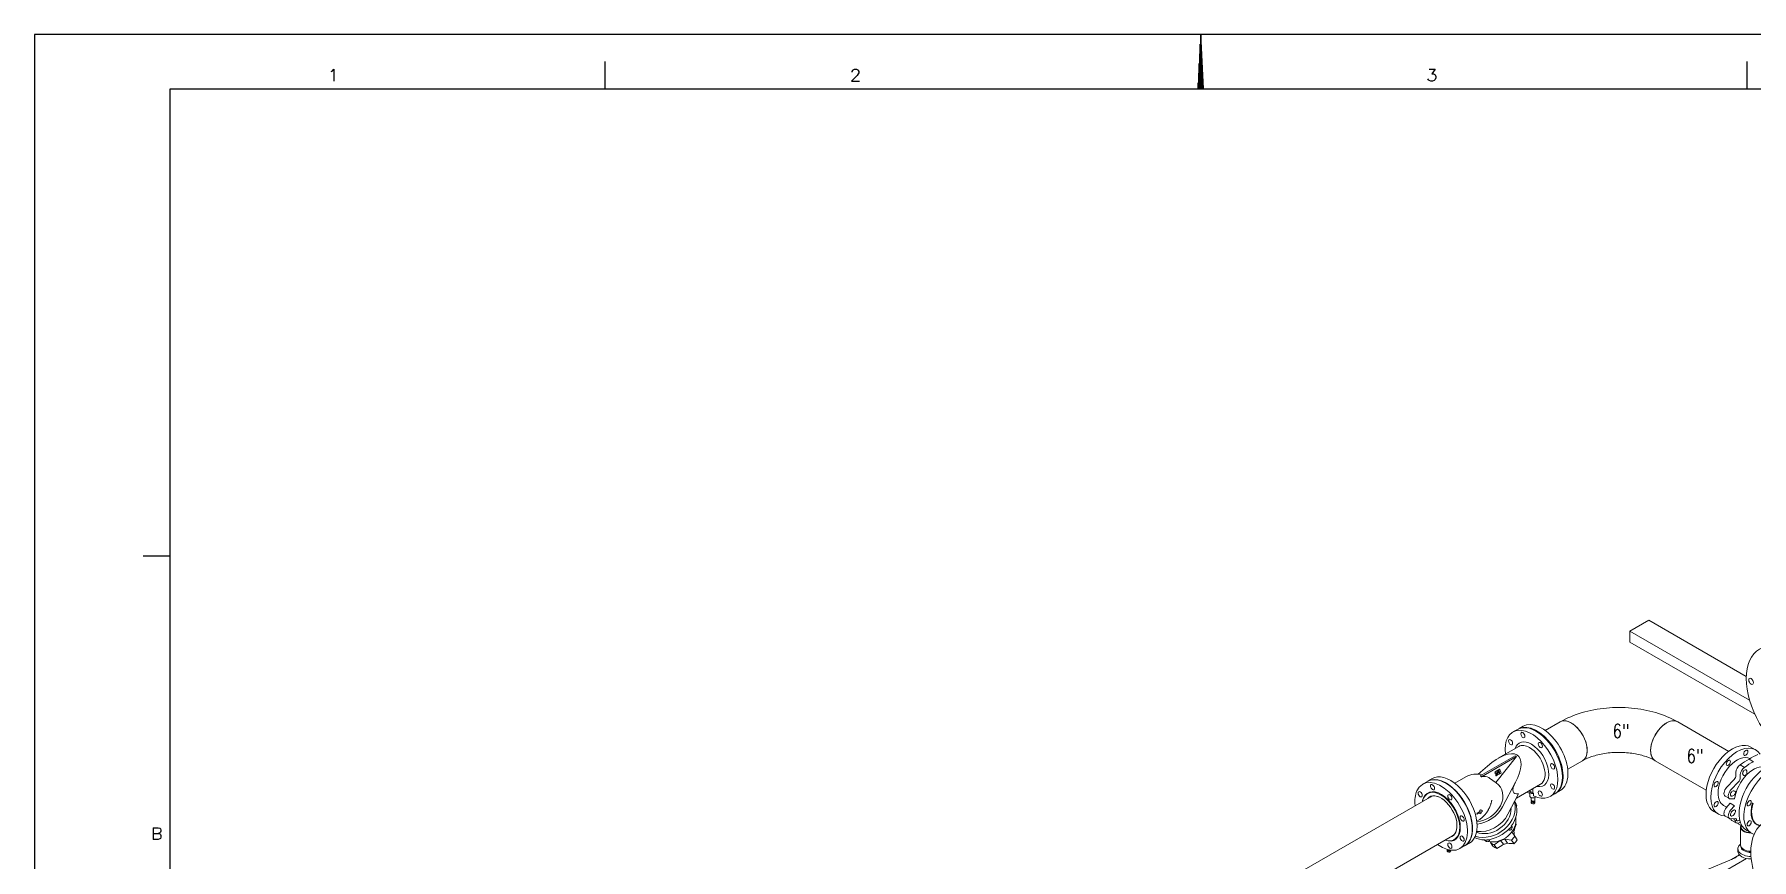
# Model space of a CAD drawing. Header units: millimetres. Extents: x -312439 to 477422, y -331570 to 212570.
# Drawn here: x 337892 to 353682, y 106323 to 113913 of the extents above; entities that cross this region are included whole.
import ezdxf

# ---------------------------------------------------------------- set-up
doc = ezdxf.new("R2010")
doc.units = ezdxf.units.MM
doc.layers.add('ARCONDTEXTO', color=4, linetype='Continuous')
doc.layers.add('FORMATO A1', color=1, linetype='Continuous')
doc.styles.add('ROMANS', font='romans.shx', dxfattribs={"height": 187.5})

# ---------------------------------------------------------------- blocks, each defined once
blk = doc.blocks.new('A$C2D342850')
at = {"layer": 'FORMATO A1', "color": 1, "linetype": 'Continuous'}
for p, q in [((84100, 0), (0, 0)), ((0, 0), (0, -59400)), ((21450, 0), (21399.5, -1000)), ((21450, -1000), (21450, 0)), ((21500.5, -1000), (21450, 0)), ((21441, -1000), (21441, -178.22)), ((21459, -1000), (21459, -178.22)), ((10500, -1000), (10500, -500)), ((21423, -1000), (21423, -534.65)), ((21432, -1000), (21432, -356.44)), ((21468, -1000), (21468, -356.44)), ((21477, -1000), (21477, -534.65)), ((31500, -1000), (31500, -500)), ((21405, -1000), (21405, -891.09)), ((21414, -1000), (21414, -712.87)), ((21486, -1000), (21486, -712.87)), ((21495, -1000), (21495, -891.09)), ((2500, -9600), (2000, -9600)), ((2183.79, -14593.44), (2183.79, -14810))]:
    blk.add_line(p, q, dxfattribs=at)
at = {"layer": 'FORMATO A1', "color": 2, "linetype": 'Continuous'}
for p, q in [((2500, -1000), (83100, -1000)), ((2500, -58400), (2500, -1000))]:
    blk.add_line(p, q, dxfattribs=at)
at = {"layer": 'FORMATO A1', "color": 1, "linetype": 'Continuous'}
for points in [[(5458.74, -684.69), (5479.36, -674.37), (5510.3, -643.44), (5510.3, -860)], [(15038.95, -695), (15038.95, -684.69), (15049.26, -664.06), (15059.58, -653.75), (15080.2, -643.44), (15121.45, -643.44), (15142.08, -653.75), (15152.39, -664.06), (15162.7, -684.69), (15162.7, -705.31), (15152.39, -725.94), (15131.76, -756.87), (15028.64, -860), (15173.01, -860)], [(25649.26, -643.44), (25762.7, -643.44), (25700.83, -725.94), (25731.76, -725.94), (25752.39, -736.25), (25762.7, -746.56), (25773.01, -777.5), (25773.01, -798.12), (25762.7, -829.06), (25742.08, -849.69), (25711.14, -860), (25680.2, -860), (25649.26, -849.69), (25638.95, -839.37), (25628.64, -818.75)], [(2183.79, -14593.44), (2276.6, -14593.44), (2307.54, -14603.75), (2317.85, -14614.06), (2328.17, -14634.69), (2328.17, -14655.31), (2317.85, -14675.94), (2307.54, -14686.25), (2276.6, -14696.56)], [(2183.79, -14696.56), (2276.6, -14696.56), (2307.54, -14706.87), (2317.85, -14717.19), (2328.17, -14737.81), (2328.17, -14768.75), (2317.85, -14789.37), (2307.54, -14799.69), (2276.6, -14810), (2183.79, -14810)]]:
    blk.add_lwpolyline(points, dxfattribs=at)

msp = doc.modelspace()

# ---------------------------------------------------------------- linework, layer by layer
at = {"color": 7, "linetype": 'Continuous', "lineweight": 0, "extrusion": (-1.11022e-16, 0.816497, 0.57735)}
for p, q in [((352735.628, 108524.213), (352562.423, 108424.213)), ((352735.628, 108524.213), (353633.134, 108006.038)), ((352562.423, 108424.213), (352562.423, 108324.213)), ((352562.423, 108424.213), (353663.82, 107788.321)), ((352562.423, 108324.213), (353711.786, 107660.628))]:
    msp.add_line(p, q, dxfattribs=at)
at = {"color": 4, "linetype": 'Continuous', "lineweight": 0, "extrusion": (-1.11022e-16, 0.816497, 0.57735)}
for p, q in [((351543.598, 107528.243), (351580.676, 107549.651)), ((351784.732, 107510.909), (351921.421, 107589.826)), ((351486.938, 107496.945), (351528.507, 107520.945)), ((351509.155, 107278.792), (351186.759, 107092.657)), ((351521.279, 107271.792), (351198.883, 107085.657)), ((351521.279, 107271.792), (351329.104, 107032.723)), ((351351.736, 107254.837), (351540.652, 107363.908)), ((351509.155, 107278.792), (351521.279, 107271.792)), ((353698.133, 107223.935), (353658.296, 107246.935)), ((353719.163, 107332.359), (353675.169, 107357.759)), ((350702.319, 107043.945), (350743.888, 107067.945)), ((350953.898, 107025.145), (351054.812, 107083.408)), ((351167.108, 107109.967), (351253.125, 107183.823)), ((351270.823, 107073.731), (351334.484, 107028.939)), ((351321.027, 107119.131), (351323.832, 107131.796)), ((351324.491, 107117.131), (351321.027, 107119.131)), ((351323.832, 107131.796), (351347.401, 107145.403)), ((351327.296, 107129.796), (351323.832, 107131.796)), ((351324.491, 107117.131), (351327.296, 107129.796)), ((351332.097, 107121.522), (351324.491, 107117.131)), ((351327.296, 107129.796), (351350.865, 107143.403)), ((351328.633, 107094.568), (351328.633, 107119.522)), ((351332.097, 107092.568), (351328.633, 107094.568)), ((351332.097, 107092.568), (351332.097, 107121.522)), ((351342.415, 107098.525), (351332.097, 107092.568)), ((351348.015, 107130.713), (351342.415, 107127.48)), ((351346.422, 107129.793), (351342.415, 107111.878)), ((351342.415, 107127.48), (351342.415, 107098.525)), ((351343.477, 107099.138), (351342.415, 107099.751)), ((351353.751, 107145.07), (351343.477, 107099.138)), ((351343.477, 107099.138), (351360.648, 107109.052)), ((351350.865, 107143.403), (351347.401, 107145.403)), ((351350.865, 107143.403), (351348.015, 107130.713)), ((351350.287, 107147.07), (351349.626, 107144.118)), ((351364.072, 107155.029), (351350.287, 107147.07)), ((351353.751, 107145.07), (351350.287, 107147.07)), ((351367.536, 107153.029), (351353.751, 107145.07)), ((351356.6, 107117.037), (351360.648, 107139.138)), ((351363.362, 107120.941), (351356.6, 107117.037)), ((351359.898, 107122.941), (351357.42, 107121.51)), ((351359.337, 107131.978), (351361.706, 107121.897)), ((351363.362, 107120.941), (351359.898, 107122.941)), ((351360.648, 107139.138), (351366.874, 107112.646)), ((351360.648, 107109.052), (351363.362, 107120.941)), ((351362.657, 107117.851), (351363.41, 107114.646)), ((351366.874, 107112.646), (351363.41, 107114.646)), ((351367.536, 107153.029), (351364.072, 107155.029)), ((351366.874, 107112.646), (351377.81, 107118.96)), ((351377.81, 107118.96), (351367.536, 107153.029)), ((353521.99, 107060.823), (353452.194, 106986.963)), ((353537.982, 107125.203), (353537.982, 107097.75)), ((353616.417, 107171.502), (353576.58, 107194.502)), ((353577.819, 107102.203), (353577.819, 107074.75)), ((353611.276, 107096.587), (353603.573, 107103.538)), ((353637.503, 107139.356), (353639.036, 107125.893)), ((350701.016, 107041.778), (350657.022, 107016.378)), ((351510.709, 107035.107), (351392.706, 106809.462)), ((351441.637, 106739.851), (351539.716, 106927.398)), ((351518.82, 106887.442), (351741.511, 107016.012)), ((351641.281, 106949.46), (351641.281, 106909.46)), ((351646.309, 106961.047), (351646.309, 106954.87)), ((351670.495, 106975.011), (351670.495, 106940.906)), ((351675.439, 106931.124), (351675.439, 106910.816)), ((351829.866, 106902.975), (351871.435, 106926.975)), ((351885.302, 106936.395), (351922.38, 106957.802)), ((353478.999, 106883.959), (353439.162, 106906.959)), ((353561.827, 107037.823), (353492.031, 106963.963)), ((353516.201, 106913.136), (353503.775, 106907.732)), ((353517.83, 106955.025), (353527.7, 106951.83)), ((351156.913, 106751.282), (351183.384, 106766.565)), ((351158.646, 106750.282), (351156.913, 106751.282)), ((351158.646, 106750.282), (351185.117, 106765.565)), ((351158.646, 106740.708), (351185.117, 106755.991)), ((351182.767, 106778.13), (351189.81, 106782.196)), ((351184.508, 106777.125), (351182.767, 106778.13)), ((351184.507, 106745.126), (351182.767, 106746.13)), ((351185.117, 106765.565), (351183.384, 106766.565)), ((351184.507, 106745.126), (351191.55, 106749.192)), ((351184.508, 106777.125), (351191.551, 106781.192)), ((351191.551, 106781.192), (351189.81, 106782.196)), ((351509.318, 106849.391), (351506.72, 106853.087)), ((351516.543, 106832.061), (351513.944, 106835.757)), ((351519.947, 106827.582), (351516.283, 106832.795)), ((351656.223, 106857.66), (351656.223, 106846.46)), ((351656.345, 106893.835), (351656.345, 106870.46)), ((351656.59, 106864.46), (351656.59, 106862.46)), ((351689.658, 106864.46), (351689.658, 106862.46)), ((351689.903, 106893.835), (351689.903, 106870.46)), ((351690.026, 106857.66), (351690.026, 106846.46)), ((351701.175, 106899.655), (351695.641, 106896.46)), ((353377.459, 106740.511), (353333.465, 106765.911)), ((353453.794, 106805.334), (353424.612, 106822.182)), ((353485.446, 106842.031), (353449.015, 106799.794)), ((353525.283, 106819.031), (353485.446, 106842.031)), ((353488.852, 106881.42), (353525.283, 106881.249)), ((353488.852, 106776.794), (353525.283, 106819.031)), ((353503.775, 106767.713), (353516.201, 106776.657)), ((353527.7, 106751.241), (353517.83, 106736.648)), ((351154.756, 106677.249), (351176.853, 106690.007)), ((351158.646, 106740.708), (351156.913, 106741.708)), ((351460.287, 106609.79), (351457.689, 106613.486)), ((351474.736, 106627.765), (351472.138, 106631.461)), ((351478.811, 106626.56), (351475.444, 106631.348)), ((351494.957, 106582.35), (351487.454, 106593.023)), ((351516.144, 106647.306), (351511.902, 106653.34)), ((353478.999, 106700.271), (353439.162, 106723.271)), ((353537.11, 106702.274), (353492.031, 106697.922)), ((353540.402, 106660.835), (353500.565, 106683.835)), ((353547.006, 106678.968), (353511.004, 106699.753)), ((353542.441, 106689.059), (353542.441, 106696.12)), ((353558.387, 106659.13), (353558.387, 106651.089)), ((353558.387, 106651.089), (353585.134, 106635.646)), ((353580.235, 106623.435), (353580.235, 106456.582)), ((353585.134, 106623.435), (353585.134, 106650.248)), ((353637.267, 106590.511), (353681.261, 106565.111)), ((351042.719, 106449.93), (350998.725, 106424.53)), ((351045.247, 106449.975), (351086.816, 106473.975)), ((351229.582, 106501.395), (351226.984, 106505.091)), ((351237.058, 106495.182), (351232.707, 106501.373)), ((351251.256, 106502.041), (351248.658, 106505.737)), ((351283.193, 106486.211), (351280.668, 106479.737)), ((351304.02, 106446.515), (351280.668, 106479.737)), ((351315.309, 106459.737), (351369.743, 106498.116)), ((351338.661, 106426.515), (351315.309, 106459.737)), ((351399.761, 106463.924), (351374.475, 106499.897)), ((351411.716, 106511.112), (351474.199, 106502.312)), ((351437.733, 106474.099), (351411.716, 106511.112)), ((351497.552, 106469.09), (351474.199, 106502.312)), ((351504.199, 106539.632), (351477.172, 106577.895)), ((351527.552, 106506.41), (351504.199, 106539.632)), ((350883.728, 106400.46), (350883.728, 106411.66)), ((350884.096, 106416.46), (350884.096, 106416.652)), ((350917.531, 106400.46), (350917.531, 106409.609)), ((353217.664, 106206.7), (353541.279, 106342.407)), ((353635.235, 106333.652), (353254.406, 106113.78)), ((353496.976, 106323.829), (353570.529, 106366.294)), ((353555.744, 106422.917), (353555.92, 106399.69))]:
    msp.add_line(p, q, dxfattribs=at)
at = {"color": 5, "linetype": 'Continuous', "lineweight": 0, "extrusion": (-1.11022e-16, 0.816497, 0.57735)}
for p, q in [((353471.113, 107319.018), (353002.058, 107589.826)), ((351990.857, 107153.891), (352127.546, 107232.808)), ((353264.988, 106962), (352795.934, 107232.808)), ((350724.811, 106898.963), (345554.74, 103914.021)), ((350930.936, 106541.945), (345760.864, 103557.003))]:
    msp.add_line(p, q, dxfattribs=at)
at = {"color": 4, "linetype": 'Continuous', "lineweight": 0}
for start, end in [(75.3504384, 120), (54.8694617, 57.0034574)]:
    msp.add_arc((351155.241, 106909.46), 200.858, start, end, dxfattribs=at)
for centre, major_axis in [((354051.146, 107747.074), (-295.776, 512.299)), ((353677.023, 107963.074), (-15.554, 26.941)), ((353468.44, 107212.977), (-13.595, -23.547)), ((353628.182, 107305.203), (-13.595, -23.547)), ((350635.049, 106924.008), (-13.595, 23.547)), ((350748.003, 106989.223), (-13.595, 23.547)), ((350907.744, 106896.996), (-13.595, 23.547)), ((353355.486, 107017.334), (-13.595, -23.547)), ((353355.486, 106832.881), (-13.595, -23.547)), ((353659.288, 106841.934), (13.595, 23.547)), ((351020.698, 106701.353), (-13.595, 23.547)), ((353659.288, 106657.481), (13.595, 23.547)), ((350907.744, 106451.686), (-13.595, 23.547)), ((351020.698, 106516.9), (-13.595, 23.547))]:
    msp.add_ellipse(centre, major_axis=major_axis, ratio=0.577350269, dxfattribs=at)
for centre, major_axis, ratio, start_param, end_param in [((351699.971, 107223.96), (171.464, -296.985), 0.577350269, 0, 3.141592654), ((351707.534, 107228.326), (170.852, -295.924), 0.577350269, 0.392699082, 3.082573007), ((351751.528, 107253.726), (170.852, -295.924), 0.577350269, 0.392699082, 3.141592654), ((351658.402, 107199.96), (171.464, -296.985), 0.577350269, 5.568103344, 10.369813239), ((351465.337, 107403.768), (13.656, -23.653), 0.577350269, 2.35619449, 5.497787144), ((351465.337, 107403.768), (13.656, -23.653), 0.577350269, 5.497787144, 8.639379797), ((351658.402, 107199.96), (112.677, -195.161), 0.577350269, 2.35619449, 3.612175116), ((351641.081, 107189.96), (100.429, -173.948), 0.577350269, 2.35619449, 3.141592654), ((351578.432, 107469.063), (13.656, -23.653), 0.577350269, 2.35619449, 5.497787144), ((351578.432, 107469.063), (13.656, -23.653), 0.577350269, 5.497787144, 8.639379797), ((351658.402, 107199.96), (112.677, -195.161), 0.577350269, 5.812602845, 8.639379797), ((351738.372, 107376.721), (13.656, -23.653), 0.577350269, 2.35619449, 5.497787144), ((351738.372, 107376.721), (13.656, -23.653), 0.577350269, 5.497787144, 8.639379797), ((353504.317, 107061.835), (170.852, 295.924), 0.577350269, 0, 3.141592654), ((351278.217, 106980.46), (256.165, 298.841), 0.410754353, 0.076741926, 1.212388441), ((351278.217, 106980.46), (256.165, 298.841), 0.410754353, 5.224280717, 6.359927233), ((351641.081, 107189.96), (100.429, -173.948), 0.577350269, 0, 2.35619449), ((353548.311, 107036.435), (-170.852, -295.924), 0.577350269, 2.857618943, 6.591042913), ((353548.311, 107036.435), (123.699, 214.253), 0.577350269, 0.033004574, 2.35619449), ((353637.804, 106810.104), (-260.661, -451.479), 0.577350269, 3.871371342, 4.093849242), ((353677.641, 106787.104), (-260.661, -451.479), 0.577350269, 3.871371342, 4.093849242), ((353678.789, 106833.767), (260.661, 451.479), 0.577350269, 0.618539739, 0.841017638), ((350827.873, 106720.454), (-170.852, 295.924), 0.577350269, 2.21833582, 6.675884389), ((350873.783, 106746.96), (171.464, -296.985), 0.577350269, 6.198644708, 9.50931856), ((350871.868, 106745.854), (-170.852, 295.924), 0.577350269, 3.141592654, 6.283185307), ((350915.352, 106770.96), (171.464, -296.985), 0.577350269, 0, 3.141592654), ((351155.241, 107067.46), (53.833, 0), 0.577350269, 0.625461666, 0.94533466), ((351161.303, 106905.96), (100.338, 173.79), 0.577350269, 6.252971793, 6.800549461), ((351851.467, 107180.835), (13.656, -23.653), 0.577350269, 2.35619449, 5.497787144), ((351851.467, 107180.835), (13.656, -23.653), 0.577350269, 5.497787144, 8.639379797), ((353512.001, 107082.75), (-18.371, -31.82), 0.577350269, 1.180008633, 2.35619449), ((353698.133, 106949.935), (123.699, 214.253), 0.577350269, 0.065910018, 2.201574878), ((353578.757, 107148.744), (-28.832, -49.939), 0.577350269, 3.980416147, 5.497787144), ((353551.839, 107059.75), (-18.371, -31.82), 0.577350269, 1.180008633, 2.35619449), ((353618.594, 107125.744), (-28.832, -49.939), 0.577350269, 3.980416147, 5.497787144), ((353808.119, 106886.435), (-170.852, -295.924), 0.577350269, 3.141592654, 5.105088062), ((353618.594, 107125.744), (13.472, 23.335), 0.577350269, 5.62055422, 9.302012466), ((353623.565, 107114.756), (-11.023, -19.092), 0.577350269, 6.160419812, 8.762146874), ((353852.113, 106861.035), (170.852, 295.924), 0.577350269, 5.359928474, 8.246680716), ((350827.873, 106720.454), (-170.852, 295.924), 0.577350269, 0.392699082, 0.923256833), ((350825.102, 106718.854), (-122.352, 211.92), 0.577350269, 2.57241108, 6.675884389), ((350827.873, 106720.454), (-124.312, 215.314), 0.577350269, 2.54822804, 6.675884389), ((350825.102, 106718.854), (-104.716, 181.373), 0.577350269, 2.963653334, 6.461124627), ((350827.873, 106720.454), (-103.062, 178.509), 0.577350269, 5.654647808, 6.283185307), ((351185.985, 106865.722), (183.117, 128.715), 0.788675135, 4.059128446, 6.559348671), ((352056.305, 107429.689), (561.771, 491.626), 0.189974809, 2.68618858, 3.411251002), ((351658.402, 107199.96), (171.464, -296.985), 0.577350269, 5.338150029, 5.427122804), ((351673.124, 106949.46), (-31.843, 0), 0.577350269, 6.210443772, 7.926723169), ((351673.124, 106909.46), (-31.843, 0), 0.577350269, 0, 2.35619449), ((351673.124, 106956.388), (-26.944, 0), 0.577350269, 0.097728511, 1.473067815), ((351738.372, 106930.857), (13.656, -23.653), 0.577350269, 2.35619449, 5.497787144), ((351738.372, 106930.857), (13.656, -23.653), 0.577350269, 5.497787144, 8.639379797), ((351851.467, 106996.152), (13.656, -23.653), 0.577350269, 2.35619449, 5.497787144), ((351851.467, 106996.152), (13.656, -23.653), 0.577350269, 5.497787144, 8.639379797), ((351707.534, 107228.326), (170.852, -295.924), 0.577350269, 0.059019646, 0.392699082), ((351751.528, 107253.726), (170.852, -295.924), 0.577350269, 0, 0.392699082), ((353548.311, 107036.435), (123.699, 214.253), 0.577350269, 2.35619449, 3.141592654), ((353466.271, 106953.914), (-27.109, -46.954), 0.577350269, 4.302972401, 6.283185307), ((353506.109, 106930.914), (-27.109, -46.954), 0.577350269, 4.302972401, 6.601692609), ((353506.109, 106930.914), (13.472, 23.335), 0.577350269, 0.122767077, 3.804225322), ((353518.11, 106932.103), (-11.023, -19.092), 0.577350269, 0.662632668, 3.26435973), ((350827.873, 106720.454), (-124.312, 215.314), 0.577350269, 0.392699082, 0.593364614), ((350825.102, 106718.854), (-122.352, 211.92), 0.577350269, 0.392699082, 0.569181573), ((351267.651, 106749.54), (-210.415, -147.904), 0.788675135, 0.512476852, 2.892863355), ((351267.651, 106749.54), (-177.35, -124.662), 0.788675135, 0.460788199, 2.657685089), ((351014.945, 106828.46), (-100.429, 173.948), 0.577350269, 3.897797613, 3.956184021), ((351185.985, 106865.722), (-204.403, -143.678), 0.788675135, 0.941336218, 2.150054994), ((351014.945, 106828.46), (-101.654, 176.07), 0.577350269, 3.898149436, 3.955832198), ((351041.416, 106843.743), (-100.429, 173.948), 0.577350269, 3.956184021, 4.024681544), ((351041.416, 106843.743), (-100.429, 173.948), 0.577350269, 3.829248726, 3.885139748), ((351041.416, 106843.743), (-101.654, 176.07), 0.577350269, 3.830430038, 3.898149436), ((351041.416, 106843.743), (-101.654, 176.07), 0.577350269, 3.955832198, 4.023500857), ((351062.31, 106855.806), (143.642, 248.959), 0.57753972, 4.615663998, 4.712199525), ((351062.303, 106855.802), (-203.241, 117.418), 0.000284222, 3.926801577, 4.023336868), ((351283.24, 106727.363), (-210.415, -147.904), 0.788675135, 1.96756291, 2.922986116), ((351283.24, 106727.363), (-210.415, -147.904), 0.788675135, 3.014760461, 3.046058515), ((351285.838, 106723.667), (-210.415, -147.904), 0.788675135, 2.922986116, 3.014760461), ((351491.519, 106829.689), (-22.043, -15.495), 0.788675135, 2.401444737, 2.515656063), ((351501.911, 106814.905), (18.036, 12.677), 0.788675135, 5.342816589, 6.283185307), ((351673.124, 106857.66), (-16.901, 0), 0.577350269, 5.989309552, 7.068583471), ((351673.124, 106864.46), (-16.534, 0), 0.577350269, 5.988409996, 7.068583471), ((351673.124, 106846.46), (-16.901, 0), 0.577350269, 0, 0.785398163), ((351673.124, 106870.46), (-16.779, 0), 0.577350269, 0, 0.785398163), ((351673.124, 106862.46), (-16.534, 0), 0.577350269, 0, 0.785398163), ((351673.124, 106859.46), (-14.697, 0), 0.577350269, 0.200208614, 0.785398163), ((351673.124, 106857.66), (-16.901, 0), 0.577350269, 0.785398163, 3.435468409), ((351673.124, 106846.46), (-16.901, 0), 0.577350269, 0.785398163, 3.141592654), ((351673.124, 106870.46), (-16.779, 0), 0.577350269, 0.785398163, 3.141592654), ((351673.124, 106864.46), (-16.534, 0), 0.577350269, 0.785398163, 3.436367965), ((351673.124, 106862.46), (-16.534, 0), 0.577350269, 0.785398163, 3.141592654), ((351673.124, 106859.46), (-14.697, 0), 0.577350269, 0.785398163, 2.941384039), ((351673.124, 106864.46), (-9.798, 0), 0.577350269, 0.390588661, 0.785398163), ((351673.124, 106864.46), (-9.798, 0), 0.577350269, 0.785398163, 2.751003992), ((353466.271, 106770.226), (-27.109, -46.954), 0.577350269, 4.393881679, 6.283185307), ((353506.109, 106747.226), (-27.109, -46.954), 0.577350269, 4.393881679, 6.692601887), ((353506.109, 106747.226), (-13.472, -23.335), 0.577350269, 4.049757894, 7.731216139), ((353518.11, 106759.895), (11.023, 19.092), 0.577350269, 4.589623485, 7.191350547), ((353808.119, 106886.435), (-170.852, -295.924), 0.577350269, 5.105088062, 6.283185307), ((353852.113, 106861.035), (170.852, 295.924), 0.577350269, 1.963495408, 3.266960888), ((353852.113, 106861.035), (124.312, 215.314), 0.577350269, 1.963495408, 3.359890581), ((353854.884, 106859.435), (-122.352, -211.92), 0.577350269, 5.105088062, 6.488559891), ((350827.873, 106720.454), (-103.062, 178.509), 0.577350269, 3.141592654, 3.770130152), ((351234.916, 106796.111), (-204.403, -143.678), 0.788675135, 0.709890561, 2.150054994), ((351283.24, 106727.363), (-210.415, -147.904), 0.788675135, 0.920365359, 1.875788565), ((351338.881, 106648.205), (-154.104, -108.322), 0.788675135, 0.59417654, 2.796903671), ((351460.775, 106613.882), (-18.036, -12.677), 0.788675135, 0.153008501, 0.350879411), ((351460.775, 106613.882), (-18.036, -12.677), 0.788675135, 0.350879411, 3.141592654), ((351450.383, 106628.667), (-22.043, -15.495), 0.788675135, 1.091748875, 1.468458511), ((351285.838, 106723.667), (-210.415, -147.904), 0.788675135, 1.875788565, 1.96756291), ((351450.383, 106628.667), (-22.043, -15.495), 0.788675135, 2.374892964, 2.735062249), ((351166.103, 106975.313), (122.559, 870.236), 0.470254427, 4.311114752, 4.392945283), ((353529.371, 106733.728), (-28.806, -49.894), 0.577350269, 5.786985166, 6.283185307), ((353569.208, 106710.728), (-28.806, -49.894), 0.577350269, 5.446745381, 7.015655736), ((353533.78, 106691.12), (6.124, 10.607), 0.577350269, 5.497787144, 6.673973001), ((353558.029, 106698.059), (-11.023, -19.092), 0.577350269, 5.497787144, 6.925225993), ((353679.268, 107583.005), (-517.381, -896.13), 0.577350269, 0.615846216, 0.639843451), ((353648.77, 107554.435), (-520.517, -901.561), 0.577350269, 0.674159214, 0.6895054), ((353678.215, 106623.435), (97.98, 0), 0.577350269, 2.902004414, 4.71244128), ((353678.215, 106623.435), (-93.081, 0), 0.577350269, 0, 1.516732368), ((353628.098, 106676.728), (-28.806, -49.894), 0.577350269, 5.713054169, 6.22390779), ((354092.947, 106152.908), (-295.776, 512.299), 0.577350269, 3.462587598, 7.068583471), ((351283.24, 106727.363), (-210.415, -147.904), 0.788675135, 0.402769163, 0.828591014), ((351338.881, 106648.205), (-154.104, -108.322), 0.788675135, 0.344688983, 0.350879411), ((351338.881, 106648.205), (-154.104, -108.322), 0.788675135, 0.350879411, 0.383303539), ((351244.702, 106522.644), (22.043, 15.495), 0.788675135, 3.264046558, 3.562853614), ((351285.838, 106723.667), (210.415, 147.904), 0.788675135, 3.970183667, 4.061958013), ((351338.881, 106648.205), (-154.104, -108.322), 0.788675135, 0.395869972, 0.428960809), ((351255.094, 106507.86), (-18.036, -12.677), 0.788675135, 0, 0.350879411), ((351255.094, 106507.86), (-18.036, -12.677), 0.788675135, 0.350879411, 2.475835598), ((351244.702, 106522.644), (22.043, 15.495), 0.788675135, 4.469288066, 4.799086225), ((351386.73, 106580.133), (-120.237, -84.516), 0.788675135, 0.183431332, 0.51832749), ((351410.082, 106546.911), (120.237, 84.516), 0.788675135, 3.325023985, 3.492472064), ((351410.082, 106546.911), (120.237, 84.516), 0.788675135, 3.492472064, 3.659920144), ((351135.699, 106937.49), (717.811, 507.03), 0.614809148, 4.565040014, 4.646870544), ((351386.73, 106580.133), (-75.148, -52.823), 0.788675135, 0.963235021, 1.359666762), ((351412.747, 106543.12), (75.148, 52.823), 0.788675135, 4.05448104, 4.501259415), ((351078.461, 106922.153), (-818.775, 319.281), 0.396045838, 2.172565025, 2.254395556), ((351386.73, 106580.133), (-120.237, -84.516), 0.788675135, 1.754227658, 2.089123817), ((351412.747, 106543.12), (75.148, 52.823), 0.788675135, 5.627127474, 6.072055742), ((351410.082, 106546.911), (120.237, 84.516), 0.788675135, 4.895820312, 5.063268391), ((351410.082, 106546.911), (120.237, 84.516), 0.788675135, 5.063268391, 5.23071647), ((353678.215, 106423.846), (122.471, 0.929), 0.582360716, 2.493701499, 4.691257928), ((353678.215, 106456.582), (97.98, 0), 0.577350269, 3.141592654, 3.926990817), ((353678.215, 106445.644), (95.683, 0), 0.577350269, 3.165272842, 4.675342236), ((350900.63, 106411.66), (16.901, 0), 0.577350269, 2.847716898, 3.926990817), ((350900.63, 106400.46), (16.901, 0), 0.577350269, 3.141592654, 3.926990817), ((350900.63, 106416.46), (16.534, 0), 0.577350269, 3.141592654, 3.926990817), ((350900.63, 106418.46), (16.534, 0), 0.577350269, 3.3428003, 3.926990817), ((350900.63, 106413.46), (14.697, 0), 0.577350269, 3.341801268, 3.926990817), ((350900.63, 106411.66), (16.901, 0), 0.577350269, 3.926990817, 6.075877313), ((350900.63, 106400.46), (16.901, 0), 0.577350269, 3.926990817, 6.283185307), ((350900.63, 106418.46), (16.534, 0), 0.577350269, 3.926990817, 5.322059046), ((350900.63, 106416.46), (16.534, 0), 0.577350269, 3.926990817, 5.565610861), ((350900.63, 106413.46), (14.697, 0), 0.577350269, 3.926990817, 5.868877123), ((350900.63, 106418.46), (9.798, 0), 0.577350269, 4.321610244, 4.33669765), ((353678.391, 106400.619), (122.471, 0.929), 0.582360716, 3.141592654, 4.706707706), ((353678.215, 106456.582), (97.98, 0), 0.577350269, 3.926990817, 4.676360536), ((353678.215, 106423.846), (-61.237, 0), 0.577350269, 1.036539553, 1.513161989), ((354092.947, 106152.908), (-295.776, 512.299), 0.577350269, 0.785398163, 2.858317033)]:
    msp.add_ellipse(centre, major_axis=major_axis, ratio=ratio, start_param=start_param, end_param=end_param, dxfattribs=at)
at = {"color": 5, "linetype": 'Continuous', "lineweight": 0}
for centre, major_axis, start_param, end_param in [((352024.484, 107411.317), (-103.062, 178.509), 3.141592654, 6.283185307), ((352024.484, 107411.317), (103.062, -178.509), 0.785398163, 3.141592654), ((352898.996, 107411.317), (103.062, 178.509), 0, 3.141592654), ((352898.996, 107411.317), (-103.062, -178.509), 3.141592654, 5.497787144), ((352024.484, 107411.317), (103.062, -178.509), 0, 0.785398163), ((352898.996, 107411.317), (-103.062, -178.509), 5.497787144, 6.283185307)]:
    msp.add_ellipse(centre, major_axis=major_axis, ratio=0.577350269, start_param=start_param, end_param=end_param, dxfattribs=at)
for points, knots in [([(353002.058, 107589.826), (352940.08, 107625.61), (352872.205, 107653.668), (352729.089, 107695.769), (352653.82, 107709.756), (352500.67, 107723.76), (352422.809, 107723.76), (352269.659, 107709.756), (352194.39, 107695.769), (352051.274, 107653.668), (351983.4, 107625.61), (351921.421, 107589.826)], [3.141592654, 3.141592654, 3.141592654, 3.141592654, 3.455751919, 3.455751919, 3.769911184, 3.769911184, 4.08407045, 4.08407045, 4.398229715, 4.398229715, 4.71238898, 4.71238898, 4.71238898, 4.71238898]), ([(352795.934, 107232.808), (352772.649, 107246.252), (352744.073, 107259.328), (352677.318, 107282.34), (352638.731, 107292.079), (352555.288, 107305.817), (352510.255, 107309.576), (352419.408, 107309.935), (352373.602, 107306.429), (352287.508, 107292.78), (352247.168, 107282.713), (352179.188, 107259.228), (352150.741, 107246.2), (352127.546, 107232.808)], [3.141592654, 3.141592654, 3.141592654, 3.141592654, 3.388719153, 3.388719153, 3.649201787, 3.649201787, 3.920150698, 3.920150698, 4.19498965, 4.19498965, 4.466207729, 4.466207729, 4.71238898, 4.71238898, 4.71238898, 4.71238898])]:
    msp.add_open_spline(points, degree=3, knots=knots, dxfattribs=at)
at = {"color": 4, "linetype": 'Continuous', "lineweight": 0}
for points, knots in [([(351641.365, 106950.796), (351642.152, 106951.533), (351642.956, 106952.25), (351644.6, 106953.618), (351645.44, 106954.269), (351646.309, 106954.87)], [0.015080298866, 0.015080298866, 0.015080298866, 0.015080298866, 0.017325223616, 0.017325223616, 0.019570148367, 0.019570148367, 0.019570148367, 0.019570148367]), ([(351675.439, 106931.124), (351674.652, 106932.77), (351673.848, 106934.414), (351672.204, 106937.68), (351671.364, 106939.302), (351670.495, 106940.906)], [0.015080298866, 0.015080298866, 0.015080298866, 0.015080298866, 0.017325223616, 0.017325223616, 0.019570148367, 0.019570148367, 0.019570148367, 0.019570148367]), ([(351176.853, 106690.007), (351180.008, 106691.828), (351183.118, 106693.76), (351190.571, 106698.715), (351194.87, 106701.85), (351201.19, 106706.873), (351203.275, 106708.601), (351207.404, 106712.163), (351209.449, 106713.999), (351219.545, 106723.422), (351227.1, 106731.629), (351241.253, 106749.266), (351247.85, 106758.697), (351255.5, 106771.247), (351256.995, 106773.787), (351259.907, 106778.91), (351261.325, 106781.496), (351265.47, 106789.325), (351268.086, 106794.639), (351275.498, 106810.861), (351279.864, 106822.046), (351284.588, 106836.499), (351285.496, 106839.413), (351287.237, 106845.29), (351288.07, 106848.253), (351289.652, 106854.2), (351290.402, 106857.187), (351291.466, 106861.689), (351291.983, 106863.945), (351292.558, 106866.585), (351292.799, 106867.719), (351292.959, 106868.476), (351293.038, 106868.857), (351293.116, 106869.231)], [0.03553115751, 0.03553115751, 0.03553115751, 0.03553115751, 0.04078032271, 0.04078032271, 0.0482857019, 0.0482857019, 0.05203839149, 0.05203839149, 0.05579108108, 0.05579108108, 0.07080183945, 0.07080183945, 0.08581259783, 0.08581259783, 0.08956528742, 0.08956528742, 0.09331797701, 0.09331797701, 0.1008233562, 0.1008233562, 0.11583411457, 0.11583411457, 0.11958680416, 0.11958680416, 0.12333949376, 0.12333949376, 0.12709218335, 0.12709218335, 0.12896852815, 0.12990670054, 0.13037578674, 0.13037578674, 0.13084487294, 0.13084487294, 0.13084487294, 0.13084487294])]:
    msp.add_open_spline(points, degree=3, knots=knots, dxfattribs=at)
at = {"layer": 'FORMATO A1', "color": 2, "linetype": 'Continuous'}
msp.add_line((339142.032, 113412.941, 0), (379442.032, 113412.941, 0), dxfattribs=at)

# ---------------------------------------------------------------- block references
at = {"layer": 'FORMATO A1', "xscale": 0.5, "yscale": 0.5, "zscale": 0.5}
msp.add_blockref('A$C2D342850', (337892.032, 113912.941, 0), dxfattribs=at)

# ---------------------------------------------------------------- texts
at = {"layer": 'ARCONDTEXTO', "linetype": 'Continuous', "lineweight": -3, "style": 'ROMANS', "width": 0.8}
for p in [(352403.29, 107443.333), (353084.268, 107214.754)]:
    msp.add_text('6"', height=125, dxfattribs=at).set_placement(p)

doc.saveas('drawing.dxf')
